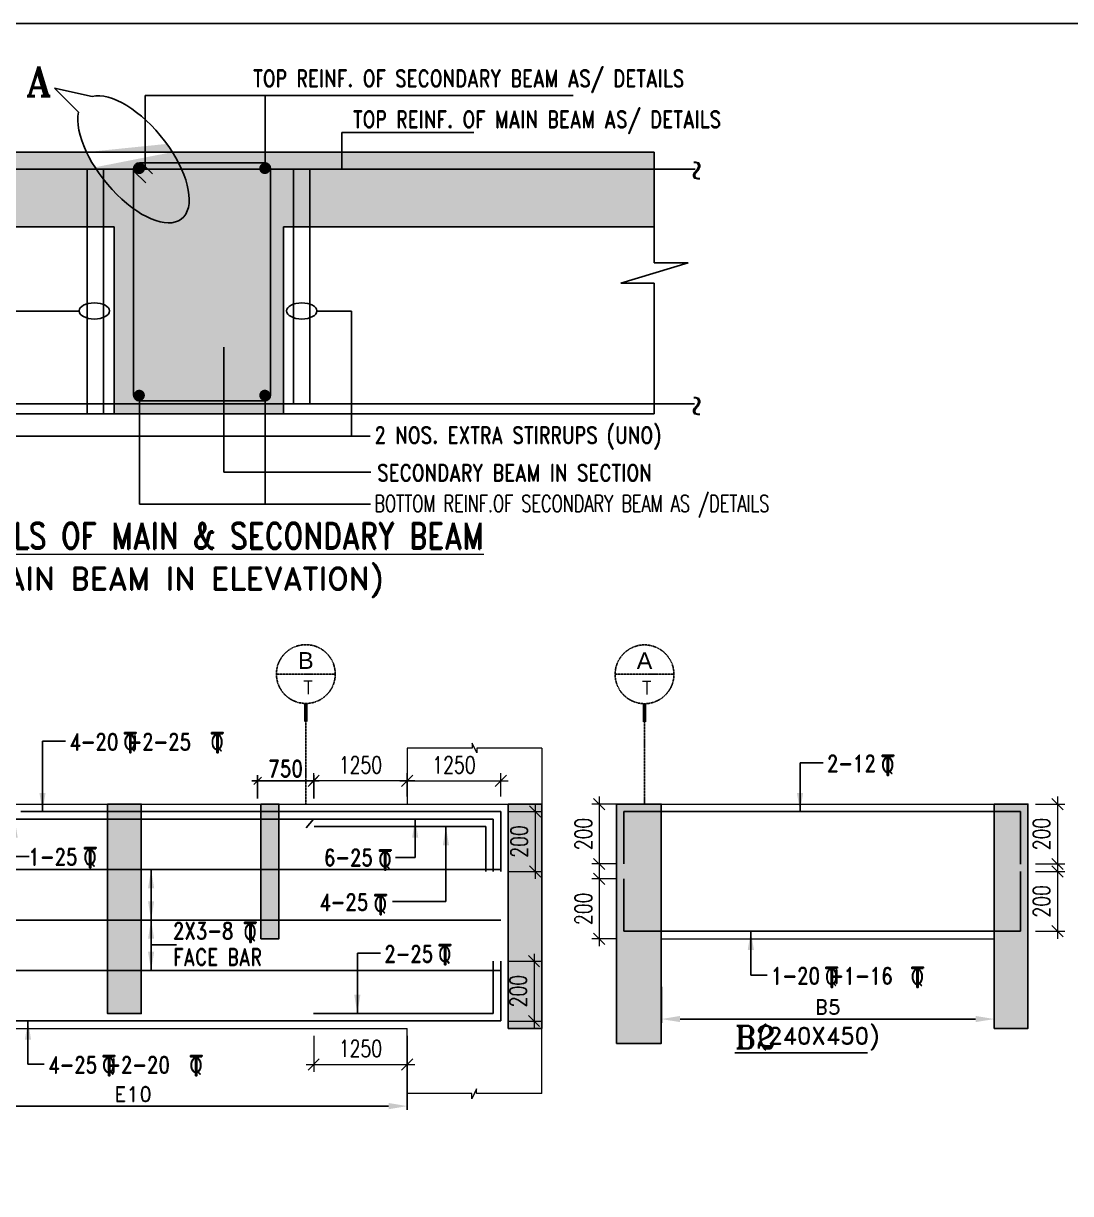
# Model space of a CAD drawing. Header units: millimetres. Extents: x 2061841 to 105821645, y -77612 to 48520811.
# Drawn here: x 2596150 to 2610147, y 43650 to 59297 of the extents above; entities that cross this region are included whole.
import ezdxf
from ezdxf.enums import TextEntityAlignment as Align

# ---------------------------------------------------------------- set-up
doc = ezdxf.new("R2010")
doc.units = ezdxf.units.MM
doc.header["$LTSCALE"] = 10
doc.header["$MEASUREMENT"] = 0
for name, pattern in [('$0$HIDDEN', [0.375, 0.25, -0.125]), ('AUDIT_I_161129175419-5', [0]), ('BASEMENT COLUMN SETTING OUT-PART 2_R4$0$CENTER', [2, 1.25, -0.25, 0.25, -0.25]), ('CENTER', [2, 1.25, -0.25, 0.25, -0.25])]:
    doc.linetypes.add(name, pattern=pattern)
for name, color, linetype in [('A-Grid-Tower', 8, 'CENTER'), ('BASEMENT COLUMN SETTING OUT-PART 2_R4$0$A-GRID-MAIN', 2, 'BASEMENT COLUMN SETTING OUT-PART 2_R4$0$CENTER'), ('BEAM', 4, 'Continuous'), ('BEAM HATCH', 252, 'Continuous'), ('BORDER', 5, 'Continuous'), ('DIM1', 3, 'Continuous'), ('HATCH', 33, 'Continuous'), ('LEADER', 3, 'Continuous'), ('REIN', 1, 'Continuous'), ('reinf', 1, 'Continuous'), ('S-BEAM', 4, 'Continuous'), ('SHEET', 7, 'Continuous'), ('VIN_BEAM', 4, 'Continuous')]:
    doc.layers.add(name, color=color, linetype=linetype)
for name, color, linetype, lineweight in [('GEN-LEDAR', 3, 'Continuous', 0), ('TEXT', 2, 'Continuous', 25), ('TEXT 3', 1, 'Continuous', 18), ('VIN_SLAB DIMENSION', 3, 'Continuous', 13)]:
    doc.layers.add(name, color=color, linetype=linetype, lineweight=lineweight)
doc.styles.add('200', font='romand.shx', dxfattribs={"width": 0.8, "height": 225})
doc.styles.add('BASEMENT COLUMN SETTING OUT-PART 2_R4$0$MAS-TXTL', font='arial.ttf', dxfattribs={"height": 200})
doc.styles.add('BASEMENT COLUMN SETTING OUT-PART 2_R4$0$MAS-TXTS', font='romans.shx', dxfattribs={"width": 0.8, "height": 180})
doc.styles.add('GRID', font='romand.shx')
doc.styles.add('PK', font='romand.shx', dxfattribs={"width": 0.7, "height": 225})
doc.styles.add('PRP 100', font='romand.shx', dxfattribs={"width": 0.75})
doc.styles.add('RD', font='romand.shx', dxfattribs={"width": 0.9, "height": 225})
doc.styles.add('ROMAND', font='romand', dxfattribs={"height": 200})
doc.styles.add('RT', font='romant.shx', dxfattribs={"height": 250})
doc.dimstyles.new('dim', dxfattribs={"dimtxt": 225, "dimasz": 150, "dimexe": 100, "dimexo": 100, "dimgap": 100, "dimtad": 1, "dimdec": 0, "dimlfac": -1, "dimrnd": 5, "dimdsep": 46, "dimtxsty": 'PRP 100', "dimblk": 'OBLIQUE', "dimcen": 1.5, "dimdle": 100, "dimclrd": 3, "dimclre": 3, "dimclrt": 2, "dimadec": 0, "dimazin": 0, "dimtfac": 1, "dimtdec": 0, "dimtix": 1, "dimtmove": 0, "dimatfit": 3, "dimldrblk": 'OBLIQUE', "dimfxl": 200, "dimlwd": -1, "dimlwe": -1, "dimarcsym": 0})
doc.dimstyles.new('GR', dxfattribs={"dimtxt": 225, "dimasz": 100, "dimexe": 50, "dimexo": 50, "dimgap": 40, "dimtad": 1, "dimdec": 0, "dimzin": 0, "dimdsep": 46, "dimtxsty": 'RD', "dimblk1": 'OBLIQUE', "dimblk2": 'OBLIQUE', "dimsah": 1, "dimcen": 0, "dimdle": 100, "dimclrd": 3, "dimclre": 3, "dimclrt": 2, "dimadec": 0, "dimazin": 0, "dimtfac": 1, "dimtdec": 0, "dimtix": 1, "dimtmove": 0, "dimatfit": 3, "dimfxl": 1, "dimtolj": 1, "dimtzin": 0, "dimarcsym": 0})
doc.dimstyles.new('GR1', dxfattribs={"dimtxt": 225, "dimasz": 125, "dimexe": 125, "dimexo": 100, "dimgap": 50, "dimtad": 1, "dimdec": 0, "dimzin": 3, "dimdsep": 46, "dimtxsty": '200', "dimblk1": 'OBLIQUE', "dimblk2": 'OBLIQUE', "dimsah": 1, "dimcen": 0.0625, "dimdle": 125, "dimclrd": 3, "dimclre": 3, "dimclrt": 2, "dimadec": 0, "dimazin": 0, "dimtfac": 1, "dimtdec": 0, "dimtix": 1, "dimtmove": 0, "dimatfit": 3, "dimfxl": 1, "dimtolj": 1, "dimtzin": 0, "dimarcsym": 0})
doc.dimstyles.new('GR2', dxfattribs={"dimtxt": 225, "dimasz": 100, "dimexe": 75, "dimexo": 75, "dimgap": 50, "dimtad": 1, "dimdec": 0, "dimdsep": 46, "dimtxsty": '200', "dimblk1": 'OBLIQUE', "dimblk2": 'OBLIQUE', "dimsah": 1, "dimcen": 50, "dimdle": 75, "dimclrd": 3, "dimclre": 3, "dimclrt": 2, "dimadec": 0, "dimazin": 0, "dimtfac": 1, "dimtdec": 0, "dimtix": 1, "dimtmove": 0, "dimatfit": 3, "dimldrblk": 'OBLIQUE', "dimfxl": 1, "dimtolj": 1, "dimtzin": 0, "dimarcsym": 0})
doc.dimstyles.new('GRID', dxfattribs={"dimtxt": 300, "dimasz": 75, "dimexe": 50, "dimexo": 50, "dimgap": 60, "dimtad": 1, "dimdec": 0, "dimdsep": 46, "dimtxsty": 'GRID', "dimblk1": 'OBLIQUE', "dimblk2": 'OBLIQUE', "dimsah": 1, "dimcen": 2.5, "dimdle": 50, "dimclrd": 3, "dimclre": 3, "dimclrt": 2, "dimadec": 0, "dimazin": 0, "dimtfac": 1, "dimtdec": 0, "dimtmove": 0, "dimatfit": 3, "dimldrblk": 'OBLIQUE', "dimfxl": 1, "dimarcsym": 0})

# ---------------------------------------------------------------- blocks, each defined once
blk = doc.blocks.new('*D2501')
at = {"layer": 'Defpoints', "color": 0, "linetype": 'Continuous', "ltscale": 20, "transparency": 16777216}
for p in [(2593950, 45562, 0), (2601280, 45424, 0), (2601280, 44820)]:
    blk.add_point(p, dxfattribs=at)
at = {"layer": 'DIM1', "color": 3, "linetype": 'Continuous', "lineweight": -2, "ltscale": 20, "transparency": 16777216}
for p, q in [((2593950, 45512), (2593950, 44770)), ((2601280, 45374), (2601280, 44770)), ((2594200, 44820), (2601030, 44820))]:
    blk.add_line(p, q, dxfattribs=at)
at = {"layer": 'DIM1', "color": 3, "linetype": 'Continuous', "ltscale": 20, "transparency": 16777216}
for points in [[(2594200, 44862), (2594200, 44778), (2593950, 44820)], [(2601030, 44862), (2601030, 44778), (2601280, 44820)]]:
    blk.add_solid(points, dxfattribs=at)
at = {"layer": 'DIM1', "color": 2, "linetype": 'Continuous', "ltscale": 20, "transparency": 16777216, "insert": (2597615, 44980), "char_height": 200, "attachment_point": 5, "style": 'GRID'}
blk.add_mtext('E10', dxfattribs=at)
blk = doc.blocks.new('_Oblique')
at = {"color": 0, "linetype": 'ByBlock', "lineweight": -2}
blk.add_line((-0.5, -0.5), (0.5, 0.5), dxfattribs=at)
blk = doc.blocks.new('A$C33BE299A')
at = {"layer": 'SHEET', "color": 4, "style": 'ROMAND'}
for s, height, p in [('T', 170, (-16.2, 0)), ('Q', 125, (-14.4, 26.9))]:
    blk.add_text(s, height=height, dxfattribs=at).set_placement(p)
blk = doc.blocks.new('*D2503')
at = {"layer": 'Defpoints', "color": 0, "linetype": 'Continuous', "ltscale": 20, "transparency": 16777216}
for p in [(2604677, 46466, 21), (2609127, 46376, 0), (2609127, 45984)]:
    blk.add_point(p, dxfattribs=at)
at = {"layer": 'DIM1', "color": 3, "linetype": 'Continuous', "lineweight": -2, "ltscale": 20, "transparency": 16777216}
for p, q in [((2604677, 46416), (2604677, 45934)), ((2609127, 46326), (2609127, 45934)), ((2604927, 45984), (2608877, 45984))]:
    blk.add_line(p, q, dxfattribs=at)
at = {"layer": 'DIM1', "color": 3, "linetype": 'Continuous', "ltscale": 20, "transparency": 16777216}
for points in [[(2604927, 46026), (2604927, 45943), (2604677, 45984)], [(2608877, 46026), (2608877, 45943), (2609127, 45984)]]:
    blk.add_solid(points, dxfattribs=at)
at = {"layer": 'DIM1', "color": 2, "linetype": 'Continuous', "ltscale": 20, "transparency": 16777216, "insert": (2606902, 46144), "char_height": 200, "attachment_point": 5, "style": 'GRID'}
blk.add_mtext('B5', dxfattribs=at)
blk = doc.blocks.new('*D2419')
at = {"layer": 'Defpoints', "color": 0, "transparency": 16777216}
for p in [(2602529, 48758, 52), (2602529, 47958, 51), (2602989, 47958)]:
    blk.add_point(p, dxfattribs=at)
at = {"layer": 'VIN_SLAB DIMENSION', "color": 3, "transparency": 16777216}
for p, q in [((2602989, 48858), (2602989, 47858)), ((2602629, 48758), (2603089, 48758)), ((2602629, 47958), (2603089, 47958))]:
    blk.add_line(p, q, dxfattribs=at)
at = {"layer": 'VIN_SLAB DIMENSION', "color": 3, "transparency": 16777216, "xscale": 150, "yscale": 150, "zscale": 150}
for p, rotation in [((2602989, 48758), 90), ((2602989, 47958), 270)]:
    blk.add_blockref('_Oblique', p, dxfattribs=dict(at, rotation=rotation))
at = {"layer": 'VIN_SLAB DIMENSION', "color": 2, "transparency": 16777216, "insert": (2602776, 48358), "char_height": 225, "attachment_point": 5, "rotation": 90, "style": 'PRP 100'}
blk.add_mtext('200', dxfattribs=at)
blk = doc.blocks.new('OBLIQUE')
blk = doc.blocks.new('*D2420')
at = {"layer": 'Defpoints', "color": 0, "transparency": 16777216}
for p in [(2602529, 46758, 52), (2602529, 45958, 51), (2602975, 45958)]:
    blk.add_point(p, dxfattribs=at)
at = {"layer": 'VIN_SLAB DIMENSION', "color": 3, "transparency": 16777216}
for p, q in [((2602975, 46858), (2602975, 45858)), ((2602629, 46758), (2603075, 46758)), ((2602629, 45958), (2603075, 45958))]:
    blk.add_line(p, q, dxfattribs=at)
at = {"layer": 'VIN_SLAB DIMENSION', "color": 3, "transparency": 16777216, "xscale": 150, "yscale": 150, "zscale": 150}
for p, rotation in [((2602975, 46758), 90), ((2602975, 45958), 270)]:
    blk.add_blockref('_Oblique', p, dxfattribs=dict(at, rotation=rotation))
at = {"layer": 'VIN_SLAB DIMENSION', "color": 2, "transparency": 16777216, "insert": (2602763, 46358), "char_height": 225, "attachment_point": 5, "rotation": 90, "style": 'PRP 100'}
blk.add_mtext('200', dxfattribs=at)
blk = doc.blocks.new('*D2422')
at = {"layer": 'Defpoints', "color": 0, "transparency": 16777216}
for p in [(2600030, 49170), (2600030, 48858), (2601280, 48858)]:
    blk.add_point(p, dxfattribs=at)
at = {"layer": 'VIN_SLAB DIMENSION', "color": 3, "transparency": 16777216}
for p, q in [((2601380, 49170), (2599930, 49170)), ((2600030, 48958), (2600030, 49270)), ((2601280, 48958), (2601280, 49270))]:
    blk.add_line(p, q, dxfattribs=at)
at = {"layer": 'VIN_SLAB DIMENSION', "color": 3, "transparency": 16777216, "xscale": 150, "yscale": 150, "zscale": 150, "rotation": 180}
blk.add_blockref('_Oblique', (2600030, 49170), dxfattribs=at)
at = {"layer": 'VIN_SLAB DIMENSION', "color": 3, "transparency": 16777216, "xscale": 150, "yscale": 150, "zscale": 150}
blk.add_blockref('_Oblique', (2601280, 49170), dxfattribs=at)
at = {"layer": 'VIN_SLAB DIMENSION', "color": 2, "transparency": 16777216, "insert": (2600655, 49382), "char_height": 225, "attachment_point": 5, "style": 'PRP 100'}
blk.add_mtext('1250', dxfattribs=at)
blk = doc.blocks.new('*D2423')
at = {"layer": 'BEAM', "color": 3, "lineweight": -2, "transparency": 16777216}
for p, q in [((2600105, 49170), (2599205, 49170)), ((2599280, 48933), (2599280, 49245)), ((2600030, 48933), (2600030, 49245))]:
    blk.add_line(p, q, dxfattribs=at)
at = {"layer": 'Defpoints', "color": 0, "transparency": 16777216}
for p in [(2599280, 49170), (2599280, 48858, 52), (2600030, 48858, 52)]:
    blk.add_point(p, dxfattribs=at)
at = {"layer": 'BEAM', "color": 3, "lineweight": -2, "transparency": 16777216, "xscale": 100, "yscale": 100, "zscale": 100, "rotation": 180}
blk.add_blockref('_Oblique', (2599280, 49170), dxfattribs=at)
at = {"layer": 'BEAM', "color": 3, "lineweight": -2, "transparency": 16777216, "xscale": 100, "yscale": 100, "zscale": 100}
blk.add_blockref('_Oblique', (2600030, 49170), dxfattribs=at)
at = {"layer": 'BEAM', "color": 2, "transparency": 16777216, "insert": (2599655, 49332), "char_height": 225, "attachment_point": 5, "style": '200'}
blk.add_mtext('\\A1;750', dxfattribs=at)
blk = doc.blocks.new('*D2425')
at = {"layer": 'Defpoints', "color": 0, "transparency": 16777216}
for p in [(2600030, 45858), (2601280, 45858), (2601280, 45377)]:
    blk.add_point(p, dxfattribs=at)
at = {"layer": 'VIN_SLAB DIMENSION', "color": 3, "transparency": 16777216}
for p, q in [((2600030, 45758), (2600030, 45277)), ((2601280, 45758), (2601280, 45277)), ((2599930, 45377), (2601380, 45377))]:
    blk.add_line(p, q, dxfattribs=at)
at = {"layer": 'VIN_SLAB DIMENSION', "color": 3, "transparency": 16777216, "xscale": 150, "yscale": 150, "zscale": 150, "rotation": 180}
blk.add_blockref('_Oblique', (2600030, 45377), dxfattribs=at)
at = {"layer": 'VIN_SLAB DIMENSION', "color": 3, "transparency": 16777216, "xscale": 150, "yscale": 150, "zscale": 150}
blk.add_blockref('_Oblique', (2601280, 45377), dxfattribs=at)
at = {"layer": 'VIN_SLAB DIMENSION', "color": 2, "transparency": 16777216, "insert": (2600655, 45590), "char_height": 225, "attachment_point": 5, "style": 'PRP 100'}
blk.add_mtext('1250', dxfattribs=at)
blk = doc.blocks.new('*D2386')
at = {"layer": 'Defpoints', "color": 0, "transparency": 16777216}
for p in [(2602530, 49170), (2601280, 48858), (2602530, 48858)]:
    blk.add_point(p, dxfattribs=at)
at = {"layer": 'VIN_SLAB DIMENSION', "color": 3, "transparency": 16777216}
for p, q in [((2601180, 49170), (2602630, 49170)), ((2601280, 48958), (2601280, 49270)), ((2602530, 48958), (2602530, 49270))]:
    blk.add_line(p, q, dxfattribs=at)
at = {"layer": 'VIN_SLAB DIMENSION', "color": 3, "transparency": 16777216, "xscale": 150, "yscale": 150, "zscale": 150, "rotation": 180}
blk.add_blockref('_Oblique', (2601280, 49170), dxfattribs=at)
at = {"layer": 'VIN_SLAB DIMENSION', "color": 3, "transparency": 16777216, "xscale": 150, "yscale": 150, "zscale": 150}
blk.add_blockref('_Oblique', (2602530, 49170), dxfattribs=at)
at = {"layer": 'VIN_SLAB DIMENSION', "color": 2, "transparency": 16777216, "insert": (2601905, 49382), "char_height": 225, "attachment_point": 5, "style": 'PRP 100'}
blk.add_mtext('1250', dxfattribs=at)
blk = doc.blocks.new('BASEMENT COLUMN SETTING OUT-PART 2_R4$0$GRID TARGET1')
blk.add_wipeout([(393, -655), (392, -641), (392, -628), (390, -614), (389, -600), (387, -587), (384, -573), (381, -560), (377, -547), (373, -534), (369, -521), (364, -508), (359, -495), (353, -483), (347, -471), (340, -459), (333, -447), (325, -435), (318, -424), (309, -413), (301, -403), (292, -392), (282, -382), (273, -373), (263, -363), (252, -354), (242, -346), (231, -337), (220, -330), (208, -322), (196, -315), (184, -308), (172, -302), (160, -296), (147, -291), (134, -286), (121, -282), (108, -278), (95, -274), (82, -271), (68, -268), (55, -266), (41, -265), (27, -263), (14, -263), (0, -262), (-14, -263), (-27, -263), (-41, -265), (-55, -266), (-68, -268), (-82, -271), (-95, -274), (-108, -278), (-121, -282), (-134, -286), (-147, -291), (-160, -296), (-172, -302), (-184, -308), (-196, -315), (-208, -322), (-220, -330), (-231, -337), (-242, -346), (-252, -354), (-263, -363), (-273, -373), (-282, -382), (-292, -392), (-301, -403), (-309, -413), (-318, -424), (-325, -435), (-333, -447), (-340, -459), (-347, -471), (-353, -483), (-359, -495), (-364, -508), (-369, -521), (-373, -534), (-377, -547), (-381, -560), (-384, -573), (-387, -587), (-389, -600), (-390, -614), (-392, -628), (-392, -641), (-393, -655), (-392, -669), (-392, -682), (-390, -696), (-389, -710), (-387, -723), (-384, -737), (-381, -750), (-377, -763), (-373, -776), (-369, -789), (-364, -802), (-359, -815), (-353, -827), (-347, -839), (-340, -851), (-333, -863), (-325, -875), (-318, -886), (-309, -897), (-301, -907), (-292, -918), (-282, -928), (-273, -937), (-263, -947), (-252, -956), (-242, -964), (-231, -973), (-220, -981), (-208, -988), (-196, -995), (-184, -1002), (-172, -1008), (-160, -1014), (-147, -1019), (-134, -1024), (-121, -1028), (-108, -1032), (-95, -1036), (-82, -1039), (-68, -1042), (-55, -1044), (-41, -1046), (-27, -1047), (-14, -1047), (0, -1048), (14, -1047), (27, -1047), (41, -1046), (55, -1044), (68, -1042), (82, -1039), (95, -1036), (108, -1032), (121, -1028), (134, -1024), (147, -1019), (160, -1014), (172, -1008), (184, -1002), (196, -995), (208, -988), (220, -981), (231, -973), (242, -964), (252, -956), (263, -947), (273, -937), (282, -928), (292, -918), (301, -907), (309, -897), (318, -886), (325, -875), (333, -863), (340, -851), (347, -839), (353, -827), (359, -815), (364, -802), (369, -789), (373, -776), (377, -763), (381, -750), (384, -737), (387, -723), (389, -710), (390, -696), (392, -682), (392, -669)])
blk.add_line((-393, -655), (393, -655))
at = {"const_width": 48.8}
blk.add_lwpolyline([(0, -1048), (0, -1292)], dxfattribs=at)
blk.add_circle((0, -655), 393)
for tag, height, style, p in [('AS', 225, 'BASEMENT COLUMN SETTING OUT-PART 2_R4$0$MAS-TXTL', (0, -586)), ('REF', 180, 'BASEMENT COLUMN SETTING OUT-PART 2_R4$0$MAS-TXTS', (29, -925))]:
    blk.add_attdef(tag, text='', height=height, dxfattribs=dict(style=style)).set_placement(p, align=Align.CENTER)
blk = doc.blocks.new('*D1460')
at = {"layer": 'Defpoints', "color": 0, "transparency": 16777216}
for p in [(2604177, 48858, 52), (2603847, 48058), (2604177, 48058, 51)]:
    blk.add_point(p, dxfattribs=at)
at = {"layer": 'VIN_SLAB DIMENSION', "color": 3, "transparency": 16777216}
for p, q in [((2604077, 48858), (2603747, 48858)), ((2603847, 48958), (2603847, 47958)), ((2604077, 48058), (2603747, 48058))]:
    blk.add_line(p, q, dxfattribs=at)
at = {"layer": 'VIN_SLAB DIMENSION', "color": 3, "transparency": 16777216, "xscale": 150, "yscale": 150, "zscale": 150}
for p, rotation in [((2603847, 48858), 90), ((2603847, 48058), 270)]:
    blk.add_blockref('_Oblique', p, dxfattribs=dict(at, rotation=rotation))
at = {"layer": 'VIN_SLAB DIMENSION', "color": 2, "transparency": 16777216, "insert": (2603635, 48458), "char_height": 225, "attachment_point": 5, "rotation": 90, "style": 'PRP 100'}
blk.add_mtext('200', dxfattribs=at)
blk = doc.blocks.new('*D1461')
at = {"layer": 'Defpoints', "color": 0, "transparency": 16777216}
for p in [(2604177, 47858, 52), (2603847, 47058), (2604177, 47058, 51)]:
    blk.add_point(p, dxfattribs=at)
at = {"layer": 'VIN_SLAB DIMENSION', "color": 3, "transparency": 16777216}
for p, q in [((2603847, 47958), (2603847, 46958)), ((2604077, 47858), (2603747, 47858)), ((2604077, 47058), (2603747, 47058))]:
    blk.add_line(p, q, dxfattribs=at)
at = {"layer": 'VIN_SLAB DIMENSION', "color": 3, "transparency": 16777216, "xscale": 150, "yscale": 150, "zscale": 150}
for p, rotation in [((2603847, 47858), 90), ((2603847, 47058), 270)]:
    blk.add_blockref('_Oblique', p, dxfattribs=dict(at, rotation=rotation))
at = {"layer": 'VIN_SLAB DIMENSION', "color": 2, "transparency": 16777216, "insert": (2603635, 47458), "char_height": 225, "attachment_point": 5, "rotation": 90, "style": 'PRP 100'}
blk.add_mtext('200', dxfattribs=at)
blk = doc.blocks.new('*D1462')
at = {"layer": 'Defpoints', "color": 0, "transparency": 16777216}
for p in [(2609577, 48858, 52), (2609577, 48058, 51), (2609971, 48058)]:
    blk.add_point(p, dxfattribs=at)
at = {"layer": 'VIN_SLAB DIMENSION', "color": 3, "transparency": 16777216}
for p, q in [((2609677, 48858), (2610071, 48858)), ((2609971, 48958), (2609971, 47958)), ((2609677, 48058), (2610071, 48058))]:
    blk.add_line(p, q, dxfattribs=at)
at = {"layer": 'VIN_SLAB DIMENSION', "color": 3, "transparency": 16777216, "xscale": 150, "yscale": 150, "zscale": 150}
for p, rotation in [((2609971, 48858), 90), ((2609971, 48058), 270)]:
    blk.add_blockref('_Oblique', p, dxfattribs=dict(at, rotation=rotation))
at = {"layer": 'VIN_SLAB DIMENSION', "color": 2, "transparency": 16777216, "insert": (2609758, 48458), "char_height": 225, "attachment_point": 5, "rotation": 90, "style": 'PRP 100'}
blk.add_mtext('200', dxfattribs=at)
blk = doc.blocks.new('*D1463')
at = {"layer": 'Defpoints', "color": 0, "transparency": 16777216}
for p in [(2609577, 47958, 52), (2609577, 47158, 51), (2609971, 47158)]:
    blk.add_point(p, dxfattribs=at)
at = {"layer": 'VIN_SLAB DIMENSION', "color": 3, "transparency": 16777216}
for p, q in [((2609971, 48058), (2609971, 47058)), ((2609677, 47958), (2610071, 47958)), ((2609677, 47158), (2610071, 47158))]:
    blk.add_line(p, q, dxfattribs=at)
at = {"layer": 'VIN_SLAB DIMENSION', "color": 3, "transparency": 16777216, "xscale": 150, "yscale": 150, "zscale": 150}
for p, rotation in [((2609971, 47958), 90), ((2609971, 47158), 270)]:
    blk.add_blockref('_Oblique', p, dxfattribs=dict(at, rotation=rotation))
at = {"layer": 'VIN_SLAB DIMENSION', "color": 2, "transparency": 16777216, "insert": (2609758, 47558), "char_height": 225, "attachment_point": 5, "rotation": 90, "style": 'PRP 100'}
blk.add_mtext('200', dxfattribs=at)

msp = doc.modelspace()

# ---------------------------------------------------------------- hatches: boundary and pattern name
at = {"layer": 'BEAM HATCH', "linetype": 'AUDIT_I_161129175419-5'}
h = msp.add_hatch(color=252, dxfattribs=at)
edge = h.paths.add_edge_path()
edge.add_line((2599625, 56576.6), (2604580.4, 56576.6))
edge.add_line((2604580.4, 56576.6), (2604580.4, 57576.6))
edge.add_line((2604580.4, 57576.6), (2598141.5, 57576.6))
edge.add_ellipse((2597620.3, 57480), major_axis=(-645.6, 793.7), ratio=0.4694482, start_angle=62.57001, end_angle=255.62807, ccw=False)
edge.add_line((2596992.2, 57576.6), (2592971.6, 57576.6))
edge.add_line((2592971.6, 57576.6), (2592971.6, 56576.6))
edge.add_line((2592971.6, 56576.6), (2597364.4, 56576.6))
edge.add_line((2597364.4, 56576.6), (2597364.4, 54076.6))
edge.add_line((2597364.4, 54076.6), (2599625, 54076.6))
edge.add_line((2599625, 54076.6), (2599625, 56576.6))
edge = h.paths.add_edge_path(flags=17)
edge.add_ellipse((2597620.3, 57480), major_axis=(-645.6, 793.7), ratio=0.4694482, start_angle=62.57001, end_angle=255.62807)
edge.add_line((2598141.5, 57576.6), (2596992.2, 57576.6))
at = {"layer": 'BEAM HATCH'}
for points in [[(2597274.9, 48858.3), (2597724.9, 48858.3), (2597724.9, 46058.3), (2597274.9, 46058.3)], [(2599325.4, 48858.3), (2599565.5, 48858.3), (2599565.5, 47058.3), (2599325.4, 47058.3)], [(2602629.9, 48858.3), (2603079.9, 48858.3), (2603079.9, 45858.3), (2602629.9, 45858.3)], [(2604076.9, 45658.3), (2604676.5, 45658.3), (2604676.5, 48858.3), (2604076.9, 48858.3)], [(2609126.8, 48858.3), (2609576.8, 48858.3), (2609576.8, 45858.3), (2609126.8, 45858.3)]]:
    msp.add_hatch(color=252, dxfattribs=at).paths.add_polyline_path(points)

# ---------------------------------------------------------------- linework, layer by layer
at = {"layer": 'A-Grid-Tower', "color": 6}
for p, q in [((2599924.9, 49960.4, 51.6), (2599924.9, 48858.3, 51.6)), ((2604451.9, 49957.1, 0), (2604451.8, 48858.3, -1.8))]:
    msp.add_line(p, q, dxfattribs=at)
at = {"layer": 'BEAM', "linetype": 'AUDIT_I_161129175419-5', "ltscale": 800}
for p, q in [((2592971.6, 57576.6), (2604580.4, 57576.6)), ((2604580.4, 57576.6), (2604580.4, 56096.5)), ((2592971.6, 56576.6), (2597364.4, 56576.6)), ((2597364.4, 54076.6), (2597364.4, 56576.6)), ((2599625, 56576.6), (2599625, 54076.6)), ((2599625, 56576.6), (2604580.4, 56576.6)), ((2605036.4, 56096.5), (2604136.9, 55825.5)), ((2604580.4, 56096.5), (2605036.4, 56096.5)), ((2604136.9, 55825.5), (2604580.4, 55825.5)), ((2604580.4, 55825.5), (2604580.4, 54076.6)), ((2592971.6, 54076.6), (2604580.4, 54076.6))]:
    msp.add_line(p, q, dxfattribs=at)
at = {"layer": 'BEAM', "lineweight": 13}
for p, q in [((2601279.9, 49604.4, 51.6), (2601279.9, 48858.3, 0)), ((2602146.3, 49604.4, -51.6), (2601279.9, 49604.4, 51.6)), ((2602146.3, 49675, -51.6), (2602146.3, 49604.4, -51.6)), ((2602209.4, 49543.4, -51.6), (2602146.3, 49675, -51.6)), ((2602209.4, 49604.4, -51.6), (2602209.4, 49543.4, -51.6)), ((2603079.9, 49604.4, 0), (2602209.4, 49604.4, -51.6)), ((2603079.9, 49604.4, 0), (2603079.9, 48858.3, 0)), ((2592224.9, 48858.3, 51.6), (2603079.9, 48858.3, 0)), ((2602629.9, 48858.3, 0), (2602629.9, 45858.3, 0)), ((2603079.9, 48858.3, 0), (2603079.9, 45858.3, 0)), ((2604076.9, 48858.3, 0), (2609576.8, 48858.3, 0)), ((2604076.9, 47058.3, 0), (2604076.9, 48858.3, 0)), ((2609576.8, 48858.3, 0), (2609576.8, 47058.3, 0)), ((2604676.5, 47058.3, 0), (2609126.8, 47058.3, 0)), ((2593949.9, 45858.3, 51.6), (2601279.9, 45858.3, 0)), ((2601279.9, 44989.3, 0), (2601279.9, 45858.3, 0)), ((2602629.9, 45858.3, 0), (2603079.9, 45858.3, 0)), ((2603079.9, 44989.3, 0), (2603079.9, 45858.3, 0)), ((2602142.9, 44989.3, -51.6), (2601279.9, 44989.3, 51.6)), ((2602206, 45050.2, -51.6), (2602142.9, 44918.7, -51.6)), ((2602142.9, 44918.7, -51.6), (2602142.9, 44989.3, -51.6)), ((2602206, 44989.3, -51.6), (2602206, 45050.2, -51.6)), ((2603079.9, 44989.3, 0), (2602206, 44989.3, -51.6))]:
    msp.add_line(p, q, dxfattribs=at)
at = {"layer": 'BEAM', "elevation": 0}
msp.add_lwpolyline([(2602629.9, 48858.3), (2603079.9, 48858.3), (2603079.9, 45858.3), (2602629.9, 45858.3)], close=True, dxfattribs=at)
at = {"layer": 'BORDER'}
msp.add_lwpolyline([(2540503.5, -702.5), (2630503.5, -702.5), (2630503.5, 59297.5), (2540503.5, 59297.5)], close=True, dxfattribs=at)
at = {"layer": 'HATCH', "color": 3, "linetype": 'AUDIT_I_161129175419-5', "ltscale": 800}
for p, q in [((2597069.5, 58320.2), (2596563.6, 58433.5)), ((2596563.6, 58433.5), (2596883.9, 58111.8)), ((2597776, 57338.4), (2597776, 58333.7)), ((2597776, 58333.7), (2603496.6, 58333.7)), ((2599381.7, 57301.7), (2599381.7, 58333.7)), ((2596894.5, 55450.9), (2595986.9, 55450.9)), ((2600073.5, 55450.9), (2600534.6, 55450.9)), ((2600534.6, 55450.9), (2600534.6, 53777.7)), ((2597700.6, 54343.6), (2597700.6, 52870.1)), ((2599381.9, 54380.3), (2599381.9, 52870.1)), ((2595986.9, 53777.7), (2600534.6, 53777.7)), ((2600534.6, 53777.7), (2600783.6, 53777.7)), ((2597700.6, 52870.1), (2600789.1, 52870.1))]:
    msp.add_line(p, q, dxfattribs=at)
at = {"layer": 'HATCH', "color": 3, "linetype": 'AUDIT_I_161129175419-5', "ltscale": 800, "extrusion": (0, 0, -1)}
msp.add_ellipse((2597620.3, 57480, 31.9), major_axis=(-645.6, 793.7), ratio=0.4694482, start_param=0.2159754, end_param=5.9155819, dxfattribs=at)
msp.add_ellipse((2597097.7, 55452.8, 31.9), major_axis=(203.3, 0), ratio=0.531257, dxfattribs=at)
at = {"layer": 'HATCH', "color": 3, "linetype": 'AUDIT_I_161129175419-5', "ltscale": 800}
msp.add_ellipse((2599870.2, 55452.8, 31.9), major_axis=(-203.3, 0), ratio=0.531257, dxfattribs=at)
at = {"layer": 'LEADER', "color": 3}
msp.add_line((2597856.6, 46978, 50.6), (2598196.2, 46978, 50.6), dxfattribs=at)
at = {"layer": 'REIN'}
for p, q in [((2596115.5, 48758.3, 51.6), (2602529, 48758.3, 51.6)), ((2602529, 48758.3, 51.6), (2602529, 47958.3, 51.2)), ((2604177.2, 48758.3, 0), (2609476.8, 48758.3, 0)), ((2604177.2, 48758.3, 0), (2604177.2, 48058.3, 0)), ((2609476.8, 48758.3, 0), (2609476.8, 48056.7, 0)), ((2595941.1, 48658.3, 51.6), (2602429, 48658.3, 51.5)), ((2600029.3, 48658.3, 12.3), (2599929, 48543, 12.3)), ((2600036.5, 48558.3, 0), (2602329, 48558.3, 49.4)), ((2602329, 48558.3, 51.5), (2602329, 47958.3, 51.2)), ((2602429, 48658.3, 51.5), (2602429, 47958.3, 51.2)), ((2592699.3, 47983.3, 51.2), (2602529, 47983.3, 51.2)), ((2609476.8, 47957.8, 0), (2609476.8, 47158.3, 0)), ((2604177.2, 47858.3, 0), (2604177.2, 47158.3, 0)), ((2592699.2, 47308.3, 50.9), (2602529, 47308.3, 50.9)), ((2604177.2, 47158.3, 0), (2609476.8, 47158.3, 0)), ((2592699.2, 46633.3, 50.6), (2602529, 46633.3, 50.6)), ((2602429, 46758.3, 50.6), (2602429, 46058.3, 50.3)), ((2602529, 46758.3, 50.6), (2602529, 45958.3, 50.2)), ((2600027.3, 46058.3, 50.2), (2602429, 46058.3, 50.2)), ((2592699.3, 45958.3, 50.2), (2602529, 45958.3, 50.2))]:
    msp.add_line(p, q, dxfattribs=at)
at = {"layer": 'reinf', "linetype": 'AUDIT_I_161129175419-5', "ltscale": 800}
for p, q in [((2597703.1, 57433), (2599372.5, 57433)), ((2597874.7, 57285.1), (2597727.6, 57432)), ((2592420.8, 57350.4), (2605126.6, 57350.4)), ((2597002.7, 54076.6), (2597002.7, 57350.4)), ((2597218.7, 54076.6), (2597218.7, 57350.4)), ((2597623.1, 54329), (2597623.1, 57353)), ((2597784.2, 57166.1), (2597626.7, 57323.6)), ((2599452.5, 57353), (2599452.5, 54329)), ((2599760.8, 54208.9), (2599760.8, 57350.4)), ((2599976.8, 54208.9), (2599976.8, 57350.4)), ((2592418.7, 54208.9), (2605119.4, 54208.9)), ((2597703.1, 54249), (2599372.5, 54249))]:
    msp.add_line(p, q, dxfattribs=at)
at = {"layer": 'reinf', "color": 3, "linetype": 'AUDIT_I_161129175419-5', "const_width": 75, "elevation": 31.9}
for points in [[(2597661.1, 57357.9, -1), (2597736.1, 57357.9, -1)], [(2599414.5, 57357.9, 1), (2599339.5, 57357.9, 1)], [(2597661.1, 54324.2, 1), (2597736.1, 54324.2, 1)], [(2599414.5, 54324.2, -1), (2599339.5, 54324.2, -1)]]:
    msp.add_lwpolyline(points, format="xyb", close=True, dxfattribs=at)
at = {"layer": 'reinf', "linetype": 'AUDIT_I_161129175419-5', "ltscale": 50}
for centre, start, end in [((2597703.1, 57353, 31.9), 90, 180), ((2599372.5, 57353, 31.9), 0, 90), ((2597703.1, 54329, 31.9), 180, 270), ((2599372.5, 54329, 31.9), 270, 0)]:
    msp.add_arc(centre, 80, start, end, dxfattribs=at)
at = {"layer": 'S-BEAM', "linetype": '$0$HIDDEN'}
msp.add_line((2609126.8, 48858.3, 0), (2609126.8, 47058.3, 0), dxfattribs=at)
at = {"layer": 'VIN_BEAM'}
msp.add_lwpolyline([(2597274.9, 48858.3), (2597724.9, 48858.3), (2597724.9, 46058.3), (2597274.9, 46058.3)], close=True, dxfattribs=at)
at = {"layer": 'VIN_BEAM', "elevation": 0}
for points in [[(2599325.4, 48858.3), (2599565.5, 48858.3), (2599565.5, 47058.3), (2599325.4, 47058.3)], [(2604076.9, 45658.3), (2604676.5, 45658.3), (2604676.5, 48858.3), (2604076.9, 48858.3)], [(2609126.8, 48858.3), (2609576.8, 48858.3), (2609576.8, 45858.3), (2609126.8, 45858.3)]]:
    msp.add_lwpolyline(points, close=True, dxfattribs=at)

# ---------------------------------------------------------------- block references
at = {"layer": 'TEXT', "color": 1, "xscale": 1.600000001490116, "yscale": 1.600000001490116, "zscale": 1.600000001490116}
for p in [(2597502.7, 49544.8, 243709.9), (2598668, 49544.8, 243709.9), (2607629.9, 49241.8, 243658.3), (2596966.9, 48004.7, 243709.9), (2600911, 47975.2, 243635.8), (2600849.4, 47379.3, 243635.8), (2601711.1, 46708.8, 243708.5), (2606879.7, 46407.3, 243658.3), (2608025.9, 46407.3, 243658.3), (2597219.5, 45225.1, 243709.9), (2598384.8, 45225.1, 243709.9)]:
    msp.add_blockref('A$C33BE299A', p, dxfattribs=at)
at = {"layer": 'TEXT', "color": 2, "xscale": 1.600000001490116, "yscale": 1.600000001490116, "zscale": 1.600000001490116}
msp.add_blockref('A$C33BE299A', (2599109.2, 47006.2, 243708.5), dxfattribs=at)

# ---------------------------------------------------------------- texts
at = {"layer": 'TEXT', "color": 1, "linetype": 'AUDIT_I_161129175419-5', "style": 'RT'}
msp.add_text('A', height=400, dxfattribs=at).set_placement((2596182.8, 58322.3, 31.9))
at = {"layer": 'TEXT', "color": 2, "linetype": 'AUDIT_I_161129175419-5', "style": 'RD'}
for s, width, p in [('TOP REINF. OF SECONDARY BEAM AS/ DETAILS', 0.8, (2599220.1, 58449.5, 31.9)), ('TOP REINF. OF MAIN BEAM AS/ DETAILS', 0.8, (2600553.5, 57902.1, 31.9)), ('2 NOS. EXTRA STIRRUPS (UNO)', 0.8, (2600841, 53678.5, 31.9)), ('SECONDARY BEAM IN SECTION', 0.8, (2600878.3, 53176, 31.9)), ('BOTTOM REINF.OF SECONDARY BEAM AS /DETAILS', 0.7, (2600841, 52764.2, 31.9))]:
    msp.add_text(s, height=225, dxfattribs=dict(at, width=width)).set_placement(p)
at = {"layer": 'TEXT', "color": 1, "linetype": 'AUDIT_I_161129175419-5', "style": 'RT'}
for p in [(2605274.2, 57180.3, 31.9), (2605273.6, 54029.5, 31.9)]:
    msp.add_text('~', height=288, rotation=90, dxfattribs=at).set_placement(p)
at = {"layer": 'TEXT', "color": 2, "style": 'PK', "width": 0.8}
for s, p in [('4-20 +2-25', (2596763.9, 49578.1, 51.4)), ('2-12', (2606889.5, 49288.7, -0.2)), ('1-25', (2596217.7, 48040.7, 51.6)), ('6-25', (2600166.2, 48030.6, -22.4)), ('4-25 ', (2600104.5, 47434.7, -22.4)), ('2X3-8', (2598147.5, 47050.6, 50.6)), ('2-25', (2600972.3, 46742.2, 50)), ('FACE BAR', (2598151, 46701.6, 50.6)), ('1-20 +1-16', (2606142.5, 46449, -0.2)), ('4-25 +2-20', (2596480.7, 45258.5, 51.4))]:
    msp.add_text(s, height=225, dxfattribs=at).set_placement(p)
at = {"layer": 'TEXT', "color": 1, "style": 'RT'}
msp.add_text('%%UB2      ', height=300, dxfattribs=at).set_placement((2606547, 45741.4, 0), align=Align.MIDDLE_CENTER)
at = {"layer": 'TEXT', "color": 2, "style": 'RD'}
msp.add_text('(240X450)', height=225, dxfattribs=at).set_placement((2605969, 45647.3, 0))
at = {"layer": 'TEXT 3', "linetype": 'AUDIT_I_161129175419-5', "ltscale": 30, "style": 'RD', "width": 0.8}
msp.add_text('%%uTYP. JUNCTION DETAILS OF MAIN & SECONDARY BEAM', height=350, dxfattribs=at).set_placement((2591971.6, 52270.8, 31.9))
at = {"layer": 'TEXT 3', "linetype": 'AUDIT_I_161129175419-5', "ltscale": 30, "style": 'RD'}
msp.add_text('(SHOWING MAIN BEAM IN ELEVATION)', height=300, dxfattribs=at).set_placement((2593398.6, 51724, 31.9))

# ---------------------------------------------------------------- dimensions: what is measured, and where the dimension line sits
at = {"layer": 'BEAM'}
dim = msp.add_linear_dim(base=(2599279.9, 49170, -51.6), p1=(2600029.9, 48858.3, 0), p2=(2599279.9, 48858.3, 0), angle=180, dimstyle='GR2', override={"dimldrblk": 'OBLIQUE'}, dxfattribs=at)
dim.commit()
dim.dimension.update_dxf_attribs({"geometry": '*D2423', "text_midpoint": (2599654.9, 49332.5, -51.6)})
at = {"layer": 'DIM1', "linetype": 'Continuous', "ltscale": 20}
for base, p1, p2, text, override, picture, middle in [((2609126.8, 45984.2, 0), (2604676.5, 46466.2, 21.3), (2609126.8, 46375.9, 0), 'B5', {"dimtxt": 200, "dimasz": 250, "dimtxsty": 'GRID', "dimsah": 0, "dimtmove": 1}, '*D2503', (2606901.7, 46144.2, 0)), ((2601279.9, 44820, 51.6), (2593949.9, 45562.5, 51.6), (2601279.9, 45423.8, 51.6), 'E10', {"dimtxt": 200, "dimasz": 250, "dimsah": 0, "dimtmove": 1}, '*D2501', (2597614.9, 44980, 51.6))]:
    dim = msp.add_linear_dim(base=base, p1=p1, p2=p2, text=text, dimstyle='GRID', override=override, dxfattribs=at)
    dim.commit()
    dim.dimension.update_dxf_attribs({"geometry": picture, "text_midpoint": middle})
at = {"layer": 'VIN_SLAB DIMENSION'}
dim = msp.add_linear_dim(base=(2600029.9, 49170, 0), p1=(2601279.9, 48858.3, 0), p2=(2600029.9, 48858.3, 0), angle=180, dimstyle='dim', dxfattribs=at)
dim.commit()
dim.dimension.update_dxf_attribs({"geometry": '*D2422', "text_midpoint": (2600654.9, 49382.5, 0)})
for base, p1, p2, picture, middle in [((2602529.9, 49170, 0), (2601279.9, 48858.3, 0), (2602529.9, 48858.3, 0), '*D2386', (2601904.9, 49382.5, 0)), ((2601279.9, 45377.4, 0), (2600029.9, 45858.3, 0), (2601279.9, 45858.3, 0), '*D2425', (2600654.9, 45589.9, 0))]:
    dim = msp.add_linear_dim(base=base, p1=p1, p2=p2, dimstyle='dim', dxfattribs=at)
    dim.commit()
    dim.dimension.update_dxf_attribs({"geometry": picture, "text_midpoint": middle})
for base, p1, p2, picture, middle in [((2602988.6, 47958.3), (2602529, 48758.3, 51.6), (2602529, 47958.3, 51.2), '*D2419', (2602776.1, 48358.3)), ((2603847.4, 48058.3, 0), (2604177.2, 48858.3, 51.6), (2604177.2, 48058.3, 51.2), '*D1460', (2603634.9, 48458.3, 0)), ((2609970.5, 48058.3, 0), (2609576.8, 48858.3, 51.6), (2609576.8, 48058.3, 51.2), '*D1462', (2609758, 48458.3, 0)), ((2609970.5, 47158.3, 0), (2609576.8, 47958.3, 51.6), (2609576.8, 47158.3, 51.2), '*D1463', (2609758, 47558.3, 0)), ((2603847.4, 47058.3, 0), (2604177.2, 47858.3, 51.6), (2604177.2, 47058.3, 51.2), '*D1461', (2603634.9, 47458.3, 0)), ((2602975.5, 45958.3, -1), (2602529, 46758.3, 50.6), (2602529, 45958.3, 50.2), '*D2420', (2602763, 46358.3, -1))]:
    dim = msp.add_linear_dim(base=base, p1=p1, p2=p2, angle=90, text='200', dimstyle='dim', dxfattribs=at)
    dim.commit()
    dim.dimension.update_dxf_attribs({"geometry": picture, "text_midpoint": middle})

# ---------------------------------------------------------------- leaders
at = {"layer": 'GEN-LEDAR', "linetype": 'AUDIT_I_161129175419-5'}
for points in [[(2600407.5, 57350.4, 31.9), (2600407.5, 57840.8, 31.9), (2602171.8, 57840.8, 31.9)], [(2598826.9, 54968.1, 31.9), (2598826.9, 53296.2, 31.9), (2600792.1, 53296.2, 31.9)]]:
    msp.add_leader(points, dimstyle='GR1', override={"dimasz": 225}, dxfattribs=at)
at = {"layer": 'LEADER', "color": 3}
for points in [[(2596404.8, 48758, 51.6), (2596404.8, 49700.8, 51.6), (2596712.2, 49700.8, 51.6)], [(2606530.4, 48758, 0), (2606530.4, 49411.3, 0), (2606837.8, 49411.3, 0)], [(2596032.9, 48658.3, 51.6), (2596032.9, 48155.5, 51.6), (2596224.9, 48155.5, 51.6)], [(2601797.6, 48558.3, 16.6), (2601797.6, 47554.8, 16.6), (2601083.2, 47554.8, 16.6)], [(2601386.6, 48658.3, 29.1), (2601386.6, 48145.4, 29.1), (2601122.6, 48145.4, 29.1)], [(2597856.6, 47983.7, 50.9), (2597856.6, 47434.3, 50.9)], [(2597856.6, 47308.3, 50.9), (2597856.6, 47983.3, 50.9)], [(2597856.6, 47308.7, 50.6), (2597856.6, 46759.3, 50.6)], [(2597856.6, 46633.3, 50.6), (2597856.6, 47308.3, 50.6)], [(2605872.9, 47158.3, 0), (2605872.9, 46571.6, 0), (2606090.9, 46571.6, 0)], [(2600613.2, 46058, 50.2), (2600613.2, 46864.8, 50.2), (2600920.6, 46864.8, 50.2)], [(2596211, 45958.3, 51.6), (2596211, 45381.1, 51.6), (2596429.1, 45381.1, 51.6)]]:
    msp.add_leader(points, dimstyle='GR', override={"dimasz": 250}, dxfattribs=at)

# ---------------------------------------------------------------- next in the draw order: block references
at = {"layer": 'BASEMENT COLUMN SETTING OUT-PART 2_R4$0$A-GRID-MAIN', "color": 240, "true_color": 0xed1f24}
for p, values in [((2599924.9, 51252.2, 51.6), {'REF': 'T', 'AS': 'B'}), ((2604451.9, 51248.9, 0), {'REF': 'T', 'AS': 'A'})]:
    msp.add_blockref('BASEMENT COLUMN SETTING OUT-PART 2_R4$0$GRID TARGET1', p, dxfattribs=at).add_auto_attribs(values)

doc.saveas('drawing.dxf')
